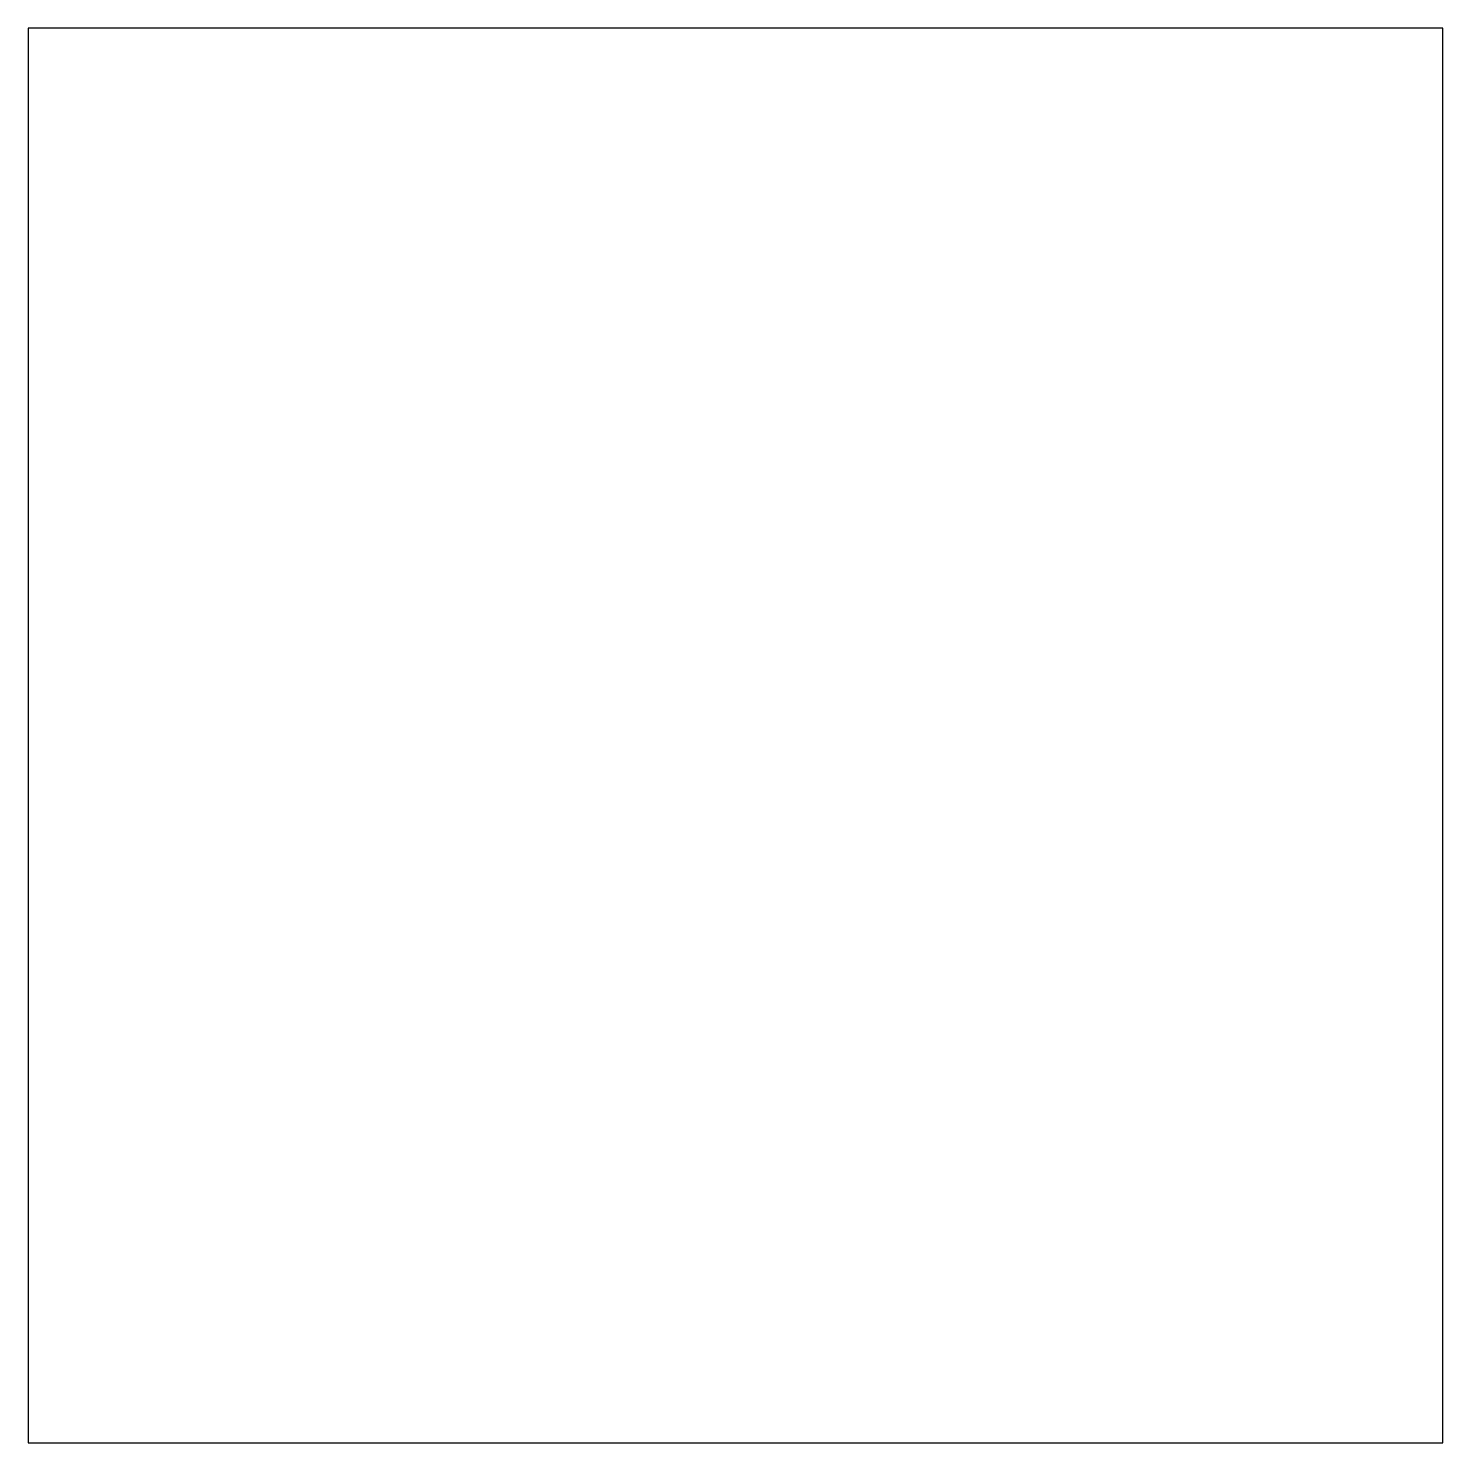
# Model space of a CAD drawing. Header units: millimetres. Extents: x -10.5 to 10.5, y -10.5 to 10.5.
import ezdxf

# ---------------------------------------------------------------- set-up
doc = ezdxf.new("R2010")
doc.units = ezdxf.units.MM

msp = doc.modelspace()

# ---------------------------------------------------------------- linework, layer by layer
for p, q in [((10.525, 10.525), (-10.525, 10.525)), ((-10.525, 10.525), (-10.525, -10.525)), ((10.525, -10.525), (10.525, 10.525)), ((-10.525, -10.525), (10.525, -10.525))]:
    msp.add_line(p, q)

doc.saveas('drawing.dxf')
